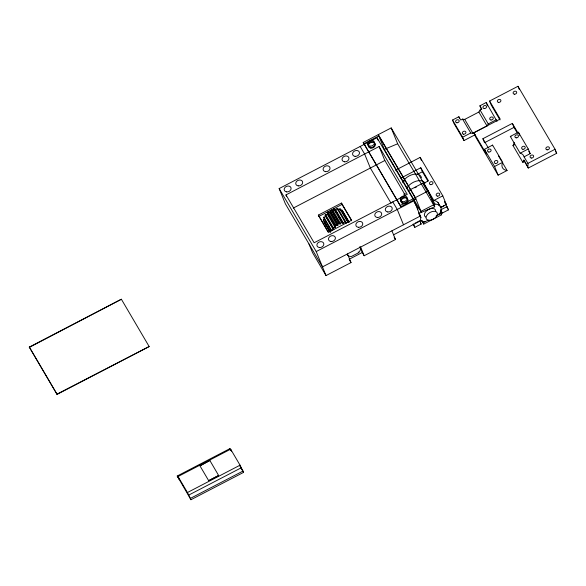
<?xml version="1.0" encoding="UTF-8"?>
<svg xmlns="http://www.w3.org/2000/svg" width="586" height="586" viewBox="0 0 586 586"><rect width="100%" height="100%" fill="white"/><g stroke="black" fill="none" stroke-linecap="round" stroke-linejoin="round"><path stroke-width="0.88" d="M336.32 212.447L334.965 210.132L335.727 210.03L337.023 208.47L337.91 208.484L345.615 221.574L345.213 223.141L345.857 223.251L347.608 221.933L348.296 222.204L340.598 209.114L339.902 208.843L338.159 210.169M323.875 217.172L323.611 217.941L331.31 231.03L331.573 230.261L323.875 217.172L325.904 216.534L326.241 215.904M342.363 221.874L341.382 222.138L340.708 223.742L339.909 224.05L338.942 223.09L331.237 210L332.211 210.96L333.002 210.652L333.683 209.048L334.665 208.792L342.363 221.874L342.663 223.222L343.433 223.12L344.722 221.559L345.615 221.574M331.573 230.261L333.602 229.624L333.947 228.994L332.628 228.32L324.93 215.23L325.501 214.461L327.384 214.366L327.955 213.773L327.244 212.645L328.057 211.971L329.581 212.432L337.28 225.522L338.005 225.039L337.99 223.588L330.284 210.499L330.299 211.949L338.005 225.039M332.628 228.32L333.2 227.551L335.089 227.456L335.661 226.863L327.955 213.773M335.661 226.863L334.95 225.735L335.756 225.061L337.28 225.522M329.581 212.432L330.299 211.949M330.248 232.012L323.45 220.461L323.377 219.779L324.659 219.039M363.752 143.797L378.842 135.952L415.913 198.947L400.824 206.785L363.21 142.464L391.192 127.924L428.256 190.911L434.731 206.763L421.393 212.374L384.321 149.379L378.3 134.619L415.371 197.614L421.393 212.374M418.485 212.894L420.338 216.044L322.483 266.901L285.411 203.906L279.148 188.567L377.01 137.717L414.082 200.705L420.909 217.443A12.181 7.332 -30.5 0 0 420.711 220.702L393.565 234.81M285.975 194.904L379.098 146.515L407.263 194.369L314.133 242.765L285.975 194.904L286.642 196.552M475.246 134.714L464.017 140.545L453.908 123.36L452.546 120.027L458.86 116.746L460.786 120.02L462.566 119.097A12.181 7.332 -30.5 0 0 464.727 119.39L478.843 112.051A12.181 7.332 -30.5 0 0 480.051 110.007L481.831 109.084L479.905 105.81L486.219 102.528L497.009 121.375M499.968 119.91L491.222 105.041L489.588 101.041L517.995 86.281L555.067 149.269L556.7 153.276L528.286 168.036L523.869 160.095A12.181 7.332 -30.5 0 1 522.844 162.315L512.977 145.548A12.181 7.332 -30.5 0 0 514.215 142.464M293.308 208.067L384.812 160.52M29.3 347.088L121.375 299.241L149.166 346.546L57.091 394.393L29.3 347.088L57.091 394.393M29.41 347.351L121.375 299.241M395.455 170.226L420.169 157.385L442.796 195.834L446.334 204.499L440.672 207.444M464.017 140.545L462.654 137.212L470.748 133.007A12.181 7.332 -30.5 0 0 472.909 133.293L487.032 125.961A12.181 7.332 -30.5 0 0 488.241 123.917L496.327 119.712M473.869 132.707L486.387 153.979L484.483 149.313L492.577 145.108L502.685 162.285A12.181 7.332 -30.5 0 0 507.088 170.504L498.129 175.163L475.502 136.714L473.869 132.707L500.18 119.039L489.588 101.041M318.337 215.091L341.492 203.064L351.6 220.241L328.453 232.268L318.337 215.091L328.072 232.041M318.887 216.424L342.034 204.397L341.492 203.064M400.868 178.093L420.777 167.75L428.476 180.84L423.729 183.308L433.838 200.485A12.181 7.332 -30.5 0 1 439.002 205.378M512.354 123.39L513.988 127.396L484.527 142.706L482.893 138.706L512.354 123.39L517.65 132.392M402.802 181.938L404.355 181.133M417.672 174.21L422.411 171.749L420.777 167.75M337.99 223.588L338.942 223.09M510.303 136.428L518.398 132.224L528.264 148.991L530.169 153.664L524.067 156.836A12.181 7.332 -30.5 0 0 520.17 153.195L510.303 136.428A12.181 7.332 -30.5 0 1 511.036 136.663M424.806 183.506A12.181 7.332 -30.5 0 0 422.704 183.235L408.589 190.567A12.181 7.332 -30.5 0 0 408.244 191.058M403.732 194.23L405.226 193.453M512.977 145.548L514.471 144.771M400.824 206.785L400.282 205.452L428.256 190.911M347.476 253.914L351.014 262.587L326.021 275.574L316.22 251.562L414.082 200.705M498.129 175.163L494.591 166.49L502.685 162.285M520.17 153.195L528.264 148.991M56.981 394.129L149.166 346.546M433.838 200.485L442.796 195.834M422.704 183.235L434.98 204.096L420.865 211.429A12.181 7.332 -30.5 0 0 419.29 214.388M522.844 162.315L524.441 161.494M528.286 168.036L527.722 166.636A12.181 7.332 -30.5 0 0 527.92 163.377L555.067 149.269M415.056 223.178L419.796 220.717L421.151 224.057L414.837 227.339L413.005 224.211M447.155 206.506L440.84 209.781L442.196 213.121L448.51 209.839L444.855 202.602M359.877 246.977A7.428 4.476 -30.5 0 1 358.683 252.705L351.549 256.412A7.428 4.476 -30.5 0 1 347.22 254.705M349.088 259.312L362.236 252.478L359.972 246.918M440.284 212.088L441.632 214.784L423.744 224.079L423.195 222.746L428.22 220.138M436.065 216.066L441.082 213.451M362.236 252.478L364.162 255.745L395.469 239.484L391.931 230.811M177.236 476.008L179.118 479.202L178.027 476.535L230.642 449.191L240.048 465.181L243.564 472.382L190.955 499.719L177.236 476.008L229.851 448.664L230.979 450.583M199.907 465.672L209.861 460.493L218.637 475.488L208.675 480.659L200.009 465.936L209.861 460.493M190.955 499.719L187.439 492.526L240.048 465.181M188.524 495.192L241.139 467.848M190.406 498.386L243.022 471.049M340.649 210.726L341.982 210.11L342.392 210.616L349.19 222.167M384.321 149.379L397.66 143.775L434.731 206.763M555.323 150.939L556.7 153.276M528.821 151.378L530.169 153.664M513.988 127.396L517.519 133.396M524.067 156.836L527.92 163.377M523.869 160.095L527.722 166.636M480.051 110.007L488.241 123.917M478.843 112.051L487.032 125.961M498.356 155.671L501.572 161.135M502.495 162.696L507.088 170.504M482.893 138.706L488.328 147.943M484.483 149.313L494.591 166.49M464.727 119.39L472.909 133.293M462.566 119.097L470.748 133.007M452.546 120.027L462.654 137.212M444.496 201.379L446.334 204.499M446.671 206.712L448.51 209.839M422.411 171.749L427.846 180.993M438.02 202.573L440.818 207.327M440.657 210.499L442.196 213.121M440.423 212.74L441.632 214.784M438.899 213.919L439.2 214.432A12.181 7.332 -30.5 0 0 434.98 204.096M414.046 201.811L418.082 208.675A12.181 7.332 -30.5 0 0 417.496 209.773M419.202 214.535L420.909 217.443M421.993 220.702L423.195 222.746M421.737 220.673L423.744 224.079M405.424 195.424L384.65 160.117L379.098 146.515M420.382 222.746L421.151 224.057M363.21 142.464L400.282 205.452M360.178 146.463L364.631 154.03L370.345 168.036L391.118 203.342M392.788 201.892L397.242 209.458L403.505 224.797M394.122 237.191L395.469 239.484M342.034 204.397L351.688 220.79M341.982 210.11L348.78 221.655M343.008 212.117L348.897 222.131M344.898 215.882L345.799 217.421M346.707 218.959L348.069 221.274M339.902 208.843L347.608 221.933M344.949 221.713L345.857 223.251M337.023 208.47L344.722 221.559M335.727 210.03L343.433 223.12M339.038 217.062L342.663 223.222M333.683 209.048L341.382 222.138M358.236 251.936L358.683 252.705M333.002 210.652L340.708 223.742M332.211 210.96L339.909 224.05M328.057 211.971L335.756 225.061M327.244 212.645L334.95 225.735M327.384 214.366L335.089 227.456M325.501 214.461L333.2 227.551M326.351 217.303L333.602 229.624M349.468 259.964L351.014 262.587M323.377 219.779L330.621 232.1M329.457 230.943L324.065 221.962L329.955 231.975M279.148 188.567L316.22 251.562M326.021 275.574L312.543 252.661L309.005 243.996M239.93 466.207L243.564 472.382M178.027 476.535L187.439 492.526M517.995 86.281L519.306 89.482M518.398 132.224L519.665 135.337M486.219 102.528L487.581 105.868M479.905 105.81L481.267 109.15M458.86 116.746L459.541 118.416M420.169 157.385L421.473 160.586M391.192 127.924L397.66 143.775M413.482 223.999L414.837 227.339M377.01 137.717L377.999 140.135M360.624 247.08L364.162 255.745M230.642 449.191L231.455 451.198M229.851 448.664L230.393 449.997M218.637 475.488L208.675 480.659M492.291 145.789A12.181 7.332 -30.5 0 1 492.577 145.108M444.049 205.422A1.846 1.465 -22.2 0 1 441.068 206.536M406.538 188.729A10.702 6.439 -30.5 0 1 415.906 181.242A10.702 6.439 -30.5 0 1 424.857 183.052M402.692 182.187A10.702 6.439 -30.5 0 1 413.101 174.416A10.702 6.439 -30.5 0 1 421.459 177.829M425.78 217.091A6.241 3.758 -30.5 0 1 428.329 209.576A6.241 3.758 -30.5 0 1 435.691 211.553M425.084 221.772A12.181 7.332 -30.5 0 1 420.58 220.329M414.822 187.806A3.86 2.322 -30.5 0 1 416.404 187.044M403.285 203.115A3.567 2.835 -22.2 0 0 407.651 199.057A3.567 2.835 -22.2 0 0 401.893 198.39A3.567 2.835 -22.2 0 0 403.285 203.115M402.743 201.782A3.567 2.835 -22.2 0 0 407.109 197.716A3.567 2.835 -22.2 0 0 401.351 197.057A3.567 2.835 -22.2 0 0 402.743 201.782M370.55 147.482A3.567 2.835 -22.2 0 0 374.915 143.424A3.567 2.835 -22.2 0 0 369.158 142.764A3.567 2.835 -22.2 0 0 370.55 147.482M370 146.148A3.567 2.835 -22.2 0 0 374.373 142.09A3.567 2.835 -22.2 0 0 368.609 141.431A3.567 2.835 -22.2 0 0 370 146.148M490.995 120.005A1.846 1.465 -22.2 0 0 493.229 117.889A1.846 1.465 -22.2 0 0 490.24 117.574A1.846 1.465 -22.2 0 0 490.995 120.005M463.636 134.216A1.846 1.465 -22.2 0 0 465.87 132.099A1.846 1.465 -22.2 0 0 462.881 131.791A1.846 1.465 -22.2 0 0 463.636 134.216M484.256 108.549A1.846 1.465 -22.2 0 0 486.49 106.432A1.846 1.465 -22.2 0 0 483.501 106.125A1.846 1.465 -22.2 0 0 484.256 108.549M456.897 122.767A1.846 1.465 -22.2 0 0 459.131 120.65A1.846 1.465 -22.2 0 0 456.142 120.342A1.846 1.465 -22.2 0 0 456.897 122.767M531.363 158.037A1.846 1.465 -22.2 0 0 533.597 155.92A1.846 1.465 -22.2 0 0 530.608 155.612A1.846 1.465 -22.2 0 0 531.363 158.037M498.627 102.411A1.846 1.465 -22.2 0 0 500.862 100.294A1.846 1.465 -22.2 0 0 497.873 99.986A1.846 1.465 -22.2 0 0 498.627 102.411M547.148 149.84A1.846 1.465 -22.2 0 0 549.382 147.723A1.846 1.465 -22.2 0 0 546.394 147.408A1.846 1.465 -22.2 0 0 547.148 149.84M514.413 94.207A1.846 1.465 -22.2 0 0 516.64 92.09A1.846 1.465 -22.2 0 0 513.651 91.782A1.846 1.465 -22.2 0 0 514.413 94.207M516.193 137.835A1.846 1.465 -22.2 0 0 518.42 135.718A1.846 1.465 -22.2 0 0 515.438 135.403A1.846 1.465 -22.2 0 0 516.193 137.835M488.834 152.045A1.846 1.465 -22.2 0 0 491.061 149.928A1.846 1.465 -22.2 0 0 488.079 149.62A1.846 1.465 -22.2 0 0 488.834 152.045M522.932 149.284A1.846 1.465 -22.2 0 0 525.166 147.167A1.846 1.465 -22.2 0 0 522.177 146.859A1.846 1.465 -22.2 0 0 522.932 149.284M495.573 163.501A1.846 1.465 -22.2 0 0 497.807 161.384A1.846 1.465 -22.2 0 0 494.818 161.077A1.846 1.465 -22.2 0 0 495.573 163.501M430.725 184.671A1.846 1.465 -22.2 0 0 432.951 182.554A1.846 1.465 -22.2 0 0 429.97 182.246A1.846 1.465 -22.2 0 0 430.725 184.671M437.464 196.127A1.846 1.465 -22.2 0 0 439.698 194.01A1.846 1.465 -22.2 0 0 436.709 193.695A1.846 1.465 -22.2 0 0 437.464 196.127M430.19 220.263A6.241 3.758 -30.5 0 0 437.244 212.923A6.241 3.758 -30.5 0 0 427.714 214.198A6.241 3.758 -30.5 0 0 430.19 220.263M403.6 203.781A3.567 2.835 -22.2 0 0 407.915 199.687A3.567 2.835 -22.2 0 0 402.135 199.086A3.567 2.835 -22.2 0 0 403.6 203.781M370.865 148.155A3.567 2.835 -22.2 0 0 375.179 144.053A3.567 2.835 -22.2 0 0 369.4 143.46A3.567 2.835 -22.2 0 0 370.865 148.155M355.079 156.359A3.567 2.835 -22.2 0 0 359.394 152.257A3.567 2.835 -22.2 0 0 353.614 151.657A3.567 2.835 -22.2 0 0 355.079 156.359M286.679 191.9A3.567 2.835 -22.2 0 0 291 187.798A3.567 2.835 -22.2 0 0 285.214 187.205A3.567 2.835 -22.2 0 0 286.679 191.9M344.553 161.824A3.567 2.835 -22.2 0 0 348.875 157.729A3.567 2.835 -22.2 0 0 343.088 157.129A3.567 2.835 -22.2 0 0 344.553 161.824M387.815 211.986A3.567 2.835 -22.2 0 0 392.129 207.891A3.567 2.835 -22.2 0 0 386.35 207.29A3.567 2.835 -22.2 0 0 387.815 211.986M319.414 247.526A3.567 2.835 -22.2 0 0 323.736 243.432A3.567 2.835 -22.2 0 0 317.949 242.831A3.567 2.835 -22.2 0 0 319.414 247.526M377.289 217.457A3.567 2.835 -22.2 0 0 381.611 213.355A3.567 2.835 -22.2 0 0 375.824 212.755A3.567 2.835 -22.2 0 0 377.289 217.457M358.361 227.302A3.567 2.835 -22.2 0 0 362.668 223.193A3.567 2.835 -22.2 0 0 356.881 222.607A3.567 2.835 -22.2 0 0 358.361 227.302M331.002 241.513A3.567 2.835 -22.2 0 0 335.309 237.411A3.567 2.835 -22.2 0 0 329.522 236.825A3.567 2.835 -22.2 0 0 331.002 241.513M325.611 171.669A3.567 2.835 -22.2 0 0 329.933 167.567A3.567 2.835 -22.2 0 0 324.153 166.973A3.567 2.835 -22.2 0 0 325.611 171.669M298.252 185.887A3.567 2.835 -22.2 0 0 302.574 181.785A3.567 2.835 -22.2 0 0 296.794 181.184A3.567 2.835 -22.2 0 0 298.252 185.887"/></g></svg>
